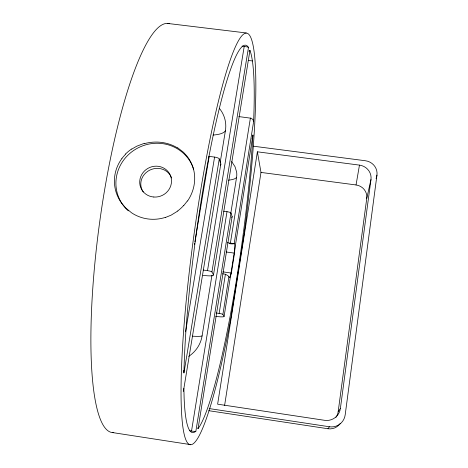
<?xml version="1.0" encoding="UTF-8"?>
<svg xmlns="http://www.w3.org/2000/svg" width="468" height="468" viewBox="0 0 468 468"><rect width="100%" height="100%" fill="white"/><g stroke="black" fill="none" stroke-linecap="round" stroke-linejoin="round"><path stroke-width="0.7" d="M208.693 157.043A35.316 9.775 10.5 0 0 209.196 156.382L214.578 157.084A4.352 1.199 9.8 0 1 219.264 158.927L183.953 372.92L183.304 370.457M183.953 372.92L184.053 368.474A195.489 23.283 -82.2 0 1 210.448 148.748A195.489 23.283 -82.2 0 1 248.075 46.841L248.485 47.403L211.934 271.955L213.502 274.845A12.028 1.93 9.3 0 1 202.972 275.307M215.783 316.386A10.39 1.264 9 0 0 224.113 316.315L222.908 314.402L228.963 276.389A17.316 1.825 -82.1 0 0 231.356 273.066L234.521 253.141A17.316 1.825 -82.1 0 0 234.234 243.307L253.609 121.616L252.972 119.574L251.141 118.24L238.85 116.591M253.609 121.616L253.738 118.492A195.489 23.283 -82.2 0 0 250.889 53.34L249.947 50.386A11.542 2.551 4.9 0 1 248.877 51.129M224.113 316.315L252.931 135.036L252.211 146.256A195.489 23.283 -82.2 0 1 199.801 426.038L198.063 428.7L232.116 216.561L230.964 213.063A3.715 0.837 9.3 0 0 227.003 211.676L223.722 211.232M252.931 135.036L252.814 136.118M340.388 408.447L370.978 179.525A13.344 12.817 4.1 0 0 359.465 165.116L257.382 151.813L217.632 404.176L324.669 420.322A14.093 13.9 64.4 0 0 340.388 408.447L338.183 411.624A13.086 12.893 65.6 0 1 335.954 417.357M253.229 146.18L365.432 160.752A13.338 12.8 4.6 0 1 376.956 175.137L345.185 414.859A14.139 13.917 64.4 0 1 329.449 426.763L327.939 428.741L208.769 410.693M338.183 411.624L366.748 198.438L370.978 179.525M224.599 405.475L260.98 172.423L257.382 151.813M230.806 213.227L236.568 177.425A19.323 18.556 -17.3 0 0 236.627 172.101L235.024 166.69L231.666 161.559M230.964 213.063L195.876 431.186L195.349 431.613A195.489 23.283 -82.2 0 1 184.123 397.94L183.883 388.393L220.814 163.94L219.264 158.927M222.908 314.402A3.516 0.433 9 0 0 219.135 313.42L225.406 274.213L222.528 273.809M250.392 118.065L230.373 243.173L227.366 242.705M188.668 356.364A29.689 28.993 -46.5 0 0 202.106 335.86L211.963 275.26M213.502 274.845L249.947 50.386M227.003 211.676L191.529 431.028L189.37 430.7M211.934 271.955A4.072 0.667 9.2 0 0 207.511 270.656L244.226 46.373L242.05 46.104M185.562 331.853L214.578 157.084M220.176 162.484L225.406 130.753A30.695 29.139 -17.7 0 0 219.34 108.36M194.425 244.741L194.665 243.307M194.904 241.868L209.196 156.382M252.796 136.223L251.995 138.955M366.748 198.438A12.414 11.975 4.8 0 0 356.043 184.959L359.465 165.116M376.102 178.665L376.956 175.137M183.263 391.488L183.883 388.393M187.393 200.936L183.708 205.627M121.902 158.412L125.705 154.036M177.834 211.015L171.06 215.192L165.543 217.427M131.724 149.111L136.82 146.18L144.156 143.389M167.257 23.4L246.25 32.953M248.49 60.466L252.398 60.945M260.98 172.423L356.043 184.959M230.63 243.149L234.544 243.693M226.044 251.965L234.521 253.141M222.85 271.873L231.356 273.066M203.194 270.048L207.511 270.656M216.245 313.004L219.135 313.42M209.161 408.564L329.449 426.763M112.531 432.572L190.435 444.6M177.653 147.771L183.514 152.299L187.206 156.4A40.505 37.615 -30.5 0 1 191.049 162.648L191.792 164.332A40.16 37.218 -38.9 0 1 193.536 169.609M113.771 432.602A206.429 40.909 -82.2 0 1 99.538 223.107A206.429 40.909 -82.2 0 1 169.317 23.739M236.568 177.425A27.63 7.231 9.7 0 1 228.431 180.157M225.406 130.753A32.093 9.799 10.4 0 1 213.004 135.047M202.106 335.86A30.789 3.048 9.2 0 1 192.301 336.159M234.117 243.307A3.516 0.743 6.5 0 1 232.848 243.875A3.516 0.743 6.5 0 1 229.349 243.6M220.814 163.94A12.835 3.475 9.8 0 1 220.352 165.181M232.116 216.561A10.969 2.428 9.3 0 1 231.678 217.409M198.052 427.53A11.618 3.206 6.6 0 1 197.812 428.659M244.255 46.437A3.972 0.45 7.8 0 1 248.28 47.303M195.829 431.262A3.89 0.544 8.9 0 1 191.511 431.046M225.412 274.371A3.539 1.152 22.8 0 1 228.519 276.296M128.355 210.869A40.084 38.294 -25.3 0 1 134.415 149.982A40.084 38.294 -25.3 0 1 193.483 168.655M144.238 143.682A40.225 36.135 -13.9 0 1 177.53 147.935M193.629 169.58A39.774 36.744 -42 0 1 187.539 201.029M183.614 205.546A40.464 38.294 -42.1 0 1 177.758 210.91M165.514 217.333A40.09 39.3 -48.9 0 1 131.59 212.817L125.582 207.839L121.785 203.399A40.564 39.517 -15.4 0 1 117.86 196.712L117.082 194.94A40.324 39.066 -3.7 0 1 115.344 189.405A39.967 38.651 0.5 0 1 121.967 158.465M125.611 153.954A40.628 38.774 -7.6 0 1 131.648 148.999M340.242 423.47A13.057 12.847 65.6 0 1 327.939 428.741M143.261 191.985A15.935 14.9 -19.4 0 1 149.754 170.136A15.935 14.9 -19.4 0 1 171.581 177.945M244.167 233.76L231.133 316.508A207.728 24.798 -82.2 0 1 181.069 386.024A207.728 24.798 -82.2 0 1 234 50.07A207.728 24.798 -82.2 0 1 244.167 233.76M153.82 197.022A16.035 15.315 -25.3 0 0 170.188 174.95A16.035 15.315 -25.3 0 0 142.816 172.879A16.035 15.315 -25.3 0 0 153.82 197.022"/></g></svg>
